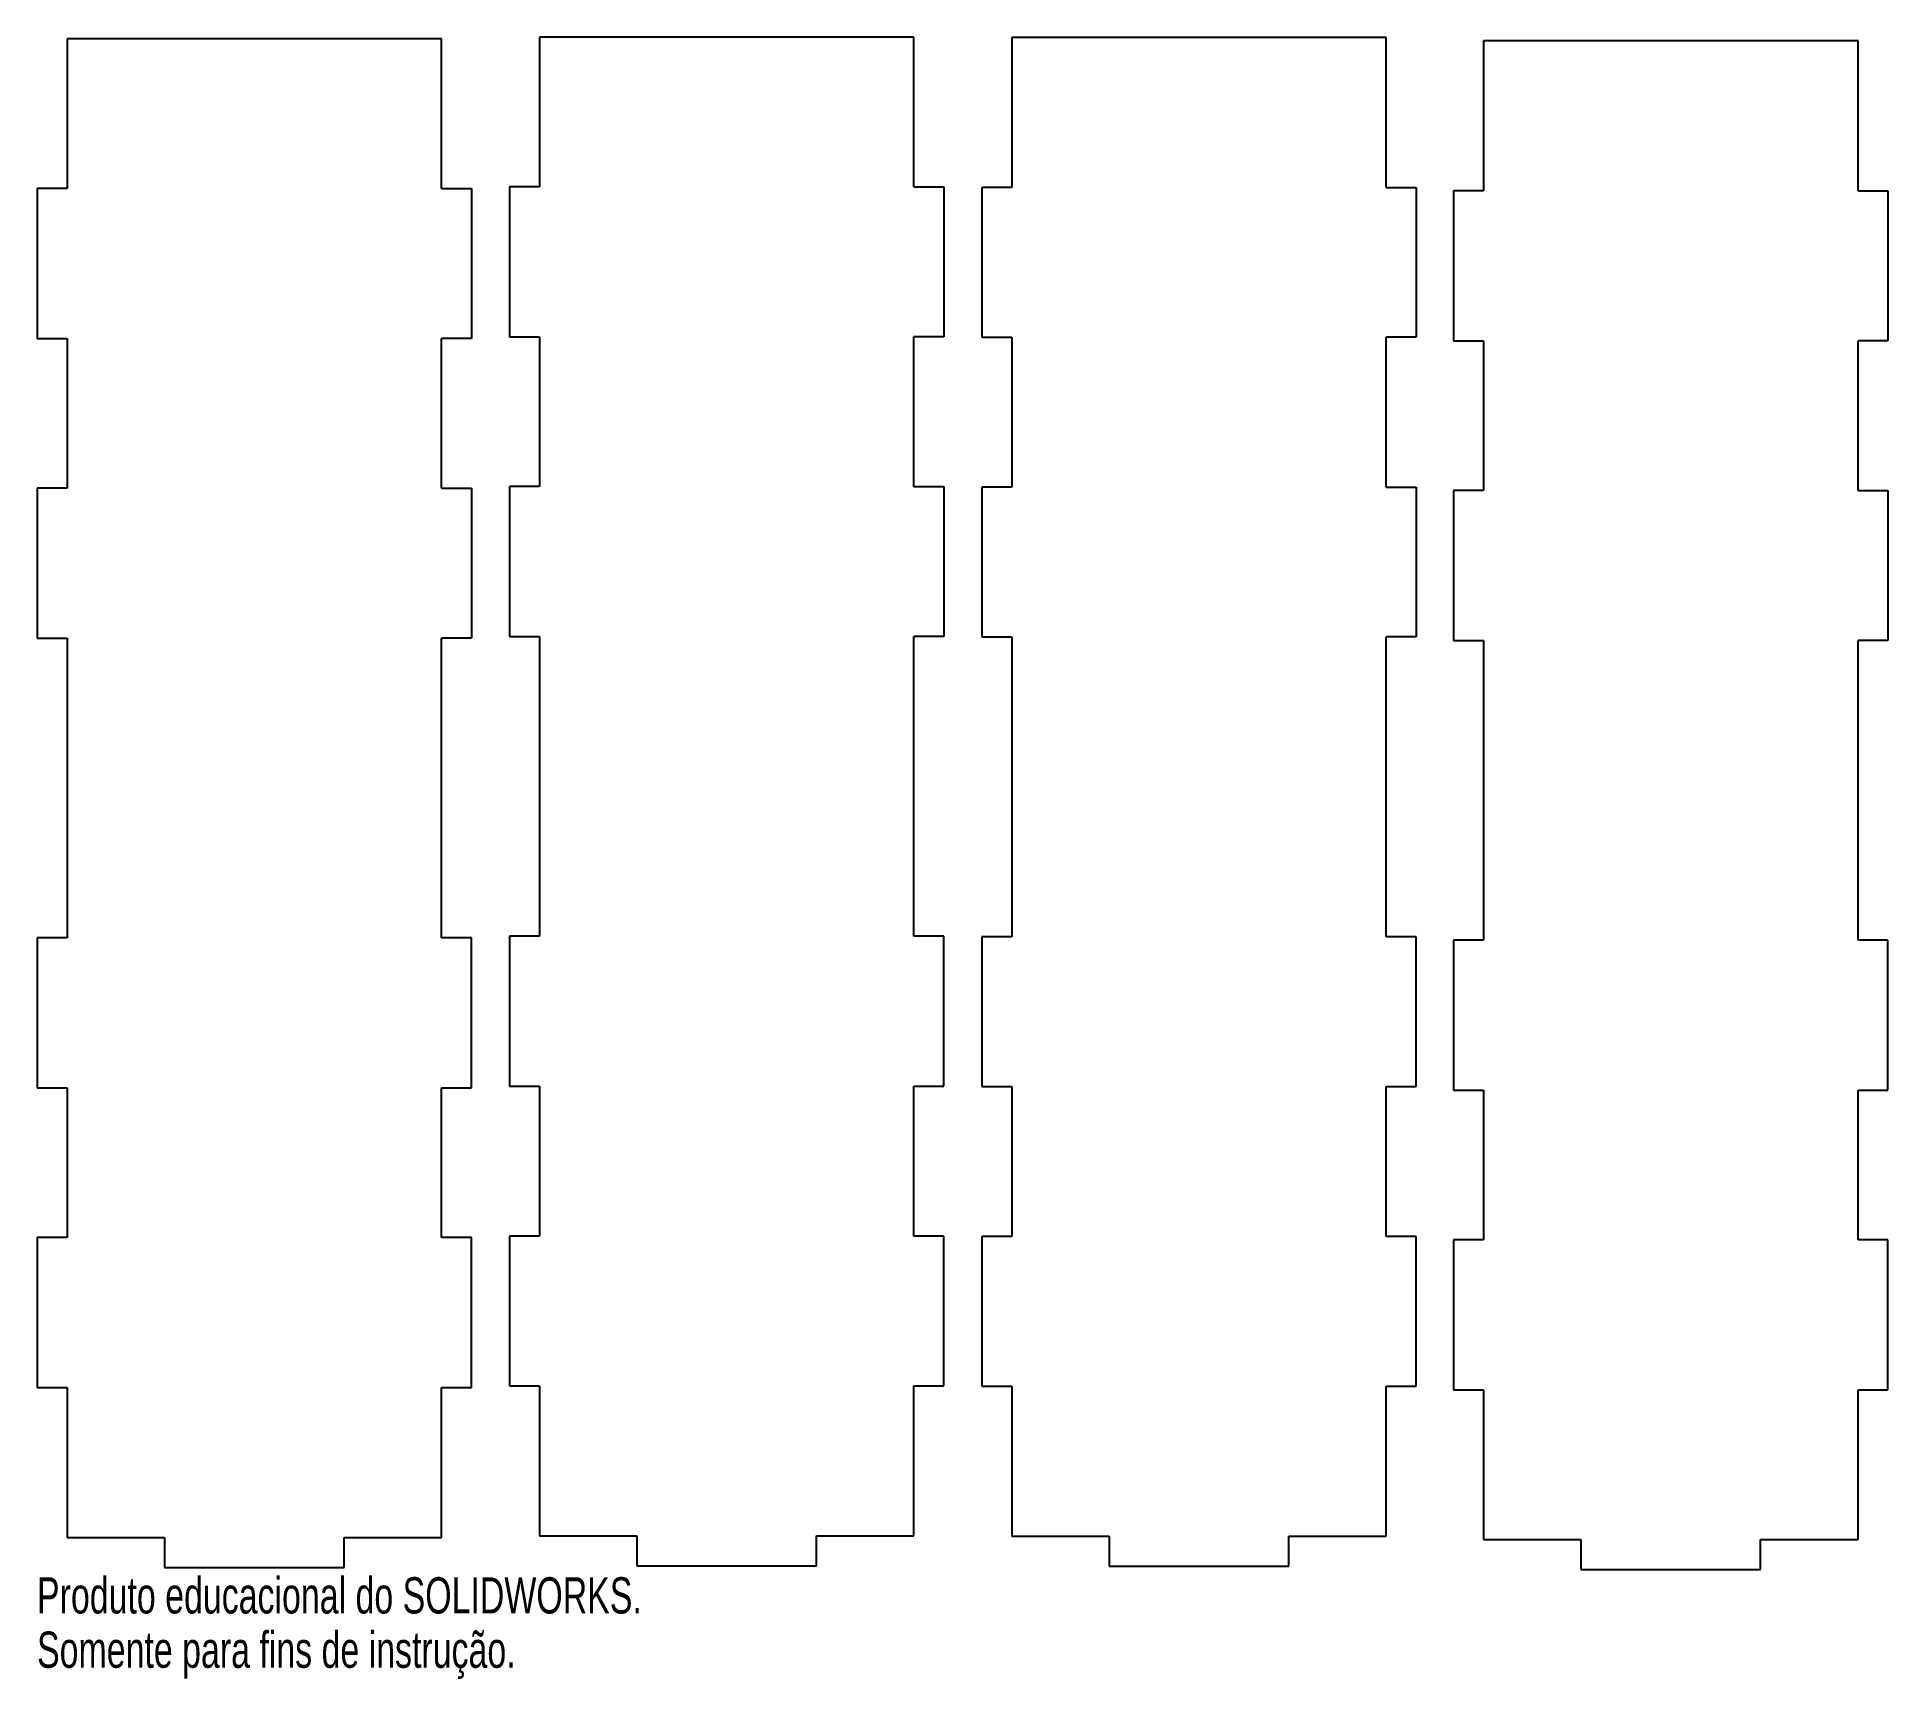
# Model space of a CAD drawing. Header units: millimetres. Extents: x -221 to 27, y -130 to 89.
import ezdxf

# ---------------------------------------------------------------- set-up
doc = ezdxf.new("R2010")
doc.units = ezdxf.units.MM
doc.styles.add('SLDTEXTSTYLE0', font='TXT', dxfattribs={"width": 0.7})

msp = doc.modelspace()

# ---------------------------------------------------------------- linework, layer by layer
at = {"color": 7, "linetype": 'Continuous', "lineweight": 25}
for p, q in [((-216.56, 89.27), (-216.56, 69.27)), ((-166.56, 89.27), (-216.56, 89.27)), ((-166.56, 69.27), (-166.56, 89.27)), ((-153.51, 89.49), (-153.51, 69.49)), ((-103.51, 89.49), (-153.51, 89.49)), ((-103.51, 69.49), (-103.51, 89.49)), ((-90.46, 89.43), (-90.46, 69.43)), ((-40.46, 89.43), (-90.46, 89.43)), ((-40.46, 69.43), (-40.46, 89.43)), ((-27.5, 88.97), (-27.5, 68.97)), ((22.5, 88.97), (-27.5, 88.97)), ((22.5, 68.97), (22.5, 88.97)), ((-220.56, 69.27), (-220.56, 49.27)), ((-216.56, 69.27), (-220.56, 69.27)), ((-166.56, 69.27), (-162.56, 69.27)), ((-162.56, 69.27), (-162.56, 49.27)), ((-157.51, 69.49), (-157.51, 49.49)), ((-153.51, 69.49), (-157.51, 69.49)), ((-103.51, 69.49), (-99.51, 69.49)), ((-99.51, 69.49), (-99.51, 49.49)), ((-94.46, 69.43), (-94.46, 49.43)), ((-90.46, 69.43), (-94.46, 69.43)), ((-40.46, 69.43), (-36.46, 69.43)), ((-36.46, 69.43), (-36.46, 49.43)), ((-31.5, 68.97), (-31.5, 48.97)), ((-27.5, 68.97), (-31.5, 68.97)), ((22.5, 68.97), (26.5, 68.97)), ((26.5, 68.97), (26.5, 48.97)), ((-157.51, 49.49), (-153.51, 49.49)), ((-153.51, 49.49), (-153.51, 29.49)), ((-99.51, 49.49), (-103.51, 49.49)), ((-103.51, 29.49), (-103.51, 49.49)), ((-94.46, 49.43), (-90.46, 49.43)), ((-90.46, 49.43), (-90.46, 29.43)), ((-36.46, 49.43), (-40.46, 49.43)), ((-40.46, 29.43), (-40.46, 49.43)), ((-220.56, 49.27), (-216.56, 49.27)), ((-216.56, 49.27), (-216.56, 29.27)), ((-162.56, 49.27), (-166.56, 49.27)), ((-166.56, 29.27), (-166.56, 49.27)), ((-31.5, 48.97), (-27.5, 48.97)), ((-27.5, 48.97), (-27.5, 28.97)), ((26.5, 48.97), (22.5, 48.97)), ((22.5, 28.97), (22.5, 48.97)), ((-220.56, 29.27), (-220.56, 9.27)), ((-216.56, 29.27), (-220.56, 29.27)), ((-166.56, 29.27), (-162.56, 29.27)), ((-162.56, 29.27), (-162.56, 9.27)), ((-157.51, 29.49), (-157.51, 9.49)), ((-153.51, 29.49), (-157.51, 29.49)), ((-103.51, 29.49), (-99.51, 29.49)), ((-99.51, 29.49), (-99.51, 9.49)), ((-94.46, 29.43), (-94.46, 9.43)), ((-90.46, 29.43), (-94.46, 29.43)), ((-40.46, 29.43), (-36.46, 29.43)), ((-36.46, 29.43), (-36.46, 9.43)), ((-31.5, 28.97), (-31.5, 8.97)), ((-27.5, 28.97), (-31.5, 28.97)), ((22.5, 28.97), (26.5, 28.97)), ((26.5, 28.97), (26.5, 8.97)), ((-220.56, 9.27), (-216.56, 9.27)), ((-216.56, 9.27), (-216.56, -30.73)), ((-162.56, 9.27), (-166.56, 9.27)), ((-166.56, -30.73), (-166.56, 9.27)), ((-157.51, 9.49), (-153.51, 9.49)), ((-153.51, 9.49), (-153.51, -30.51)), ((-99.51, 9.49), (-103.51, 9.49)), ((-103.51, -30.51), (-103.51, 9.49)), ((-94.46, 9.43), (-90.46, 9.43)), ((-90.46, 9.43), (-90.46, -30.57)), ((-36.46, 9.43), (-40.46, 9.43)), ((-40.46, -30.57), (-40.46, 9.43)), ((-31.5, 8.97), (-27.5, 8.97)), ((-27.5, 8.97), (-27.5, -31.03)), ((26.5, 8.97), (22.5, 8.97)), ((22.5, -31.03), (22.5, 8.97)), ((-220.56, -30.73), (-220.56, -50.73)), ((-216.56, -30.73), (-220.56, -30.73)), ((-162.56, -30.73), (-166.56, -30.73)), ((-162.56, -50.73), (-162.56, -30.73)), ((-157.51, -30.51), (-157.51, -50.51)), ((-153.51, -30.51), (-157.51, -30.51)), ((-99.51, -30.51), (-103.51, -30.51)), ((-99.51, -50.51), (-99.51, -30.51)), ((-94.46, -30.57), (-94.46, -50.57)), ((-90.46, -30.57), (-94.46, -30.57)), ((-36.46, -30.57), (-40.46, -30.57)), ((-36.46, -50.57), (-36.46, -30.57)), ((-31.5, -31.03), (-31.5, -51.03)), ((-27.5, -31.03), (-31.5, -31.03)), ((26.5, -31.03), (22.5, -31.03)), ((26.5, -51.03), (26.5, -31.03)), ((-220.56, -50.73), (-216.56, -50.73)), ((-216.56, -50.73), (-216.56, -70.73)), ((-166.56, -50.73), (-162.56, -50.73)), ((-166.56, -70.73), (-166.56, -50.73)), ((-157.51, -50.51), (-153.51, -50.51)), ((-153.51, -50.51), (-153.51, -70.51)), ((-103.51, -50.51), (-99.51, -50.51)), ((-103.51, -70.51), (-103.51, -50.51)), ((-94.46, -50.57), (-90.46, -50.57)), ((-90.46, -50.57), (-90.46, -70.57)), ((-40.46, -50.57), (-36.46, -50.57)), ((-40.46, -70.57), (-40.46, -50.57)), ((-31.5, -51.03), (-27.5, -51.03)), ((-27.5, -51.03), (-27.5, -71.03)), ((22.5, -51.03), (26.5, -51.03)), ((22.5, -71.03), (22.5, -51.03)), ((-220.56, -70.73), (-220.56, -90.73)), ((-216.56, -70.73), (-220.56, -70.73)), ((-162.56, -70.73), (-166.56, -70.73)), ((-162.56, -90.73), (-162.56, -70.73)), ((-157.51, -70.51), (-157.51, -90.51)), ((-153.51, -70.51), (-157.51, -70.51)), ((-99.51, -70.51), (-103.51, -70.51)), ((-99.51, -90.51), (-99.51, -70.51)), ((-94.46, -70.57), (-94.46, -90.57)), ((-90.46, -70.57), (-94.46, -70.57)), ((-36.46, -70.57), (-40.46, -70.57)), ((-36.46, -90.57), (-36.46, -70.57)), ((-31.5, -71.03), (-31.5, -91.03)), ((-27.5, -71.03), (-31.5, -71.03)), ((26.5, -71.03), (22.5, -71.03)), ((26.5, -91.03), (26.5, -71.03)), ((-220.56, -90.73), (-216.56, -90.73)), ((-216.56, -90.73), (-216.56, -110.73)), ((-166.56, -90.73), (-162.56, -90.73)), ((-166.56, -110.73), (-166.56, -90.73)), ((-157.51, -90.51), (-153.51, -90.51)), ((-153.51, -90.51), (-153.51, -110.51)), ((-103.51, -90.51), (-99.51, -90.51)), ((-103.51, -110.51), (-103.51, -90.51)), ((-94.46, -90.57), (-90.46, -90.57)), ((-90.46, -90.57), (-90.46, -110.57)), ((-40.46, -90.57), (-36.46, -90.57)), ((-40.46, -110.57), (-40.46, -90.57)), ((-31.5, -91.03), (-27.5, -91.03)), ((-27.5, -91.03), (-27.5, -111.03)), ((22.5, -91.03), (26.5, -91.03)), ((22.5, -111.03), (22.5, -91.03)), ((-216.56, -110.73), (-203.56, -110.73)), ((-203.56, -110.73), (-203.56, -114.73)), ((-179.56, -114.73), (-179.56, -110.73)), ((-179.56, -110.73), (-166.56, -110.73)), ((-153.51, -110.51), (-140.51, -110.51)), ((-140.51, -110.51), (-140.51, -114.51)), ((-116.51, -114.51), (-116.51, -110.51)), ((-116.51, -110.51), (-103.51, -110.51)), ((-90.46, -110.57), (-77.46, -110.57)), ((-77.46, -110.57), (-77.46, -114.57)), ((-53.46, -114.57), (-53.46, -110.57)), ((-53.46, -110.57), (-40.46, -110.57)), ((-27.5, -111.03), (-14.5, -111.03)), ((-14.5, -111.03), (-14.5, -115.03)), ((9.5, -115.03), (9.5, -111.03)), ((9.5, -111.03), (22.5, -111.03)), ((-203.56, -114.73), (-179.56, -114.73)), ((-140.51, -114.51), (-116.51, -114.51)), ((-77.46, -114.57), (-53.46, -114.57)), ((-14.5, -115.03), (9.5, -115.03))]:
    msp.add_line(p, q, dxfattribs=at)

# ---------------------------------------------------------------- texts
at = {"color": 7, "linetype": 'Continuous', "char_height": 4.8336, "attachment_point": 1, "style": 'SLDTEXTSTYLE0'}
for s, insert in [('Produto educacional do SOLIDWORKS.', (-220.56, -116.05)), ('Somente para fins de instrução.', (-220.56, -123.3))]:
    msp.add_mtext(s, dxfattribs=dict(at, insert=insert))

doc.saveas('drawing.dxf')
